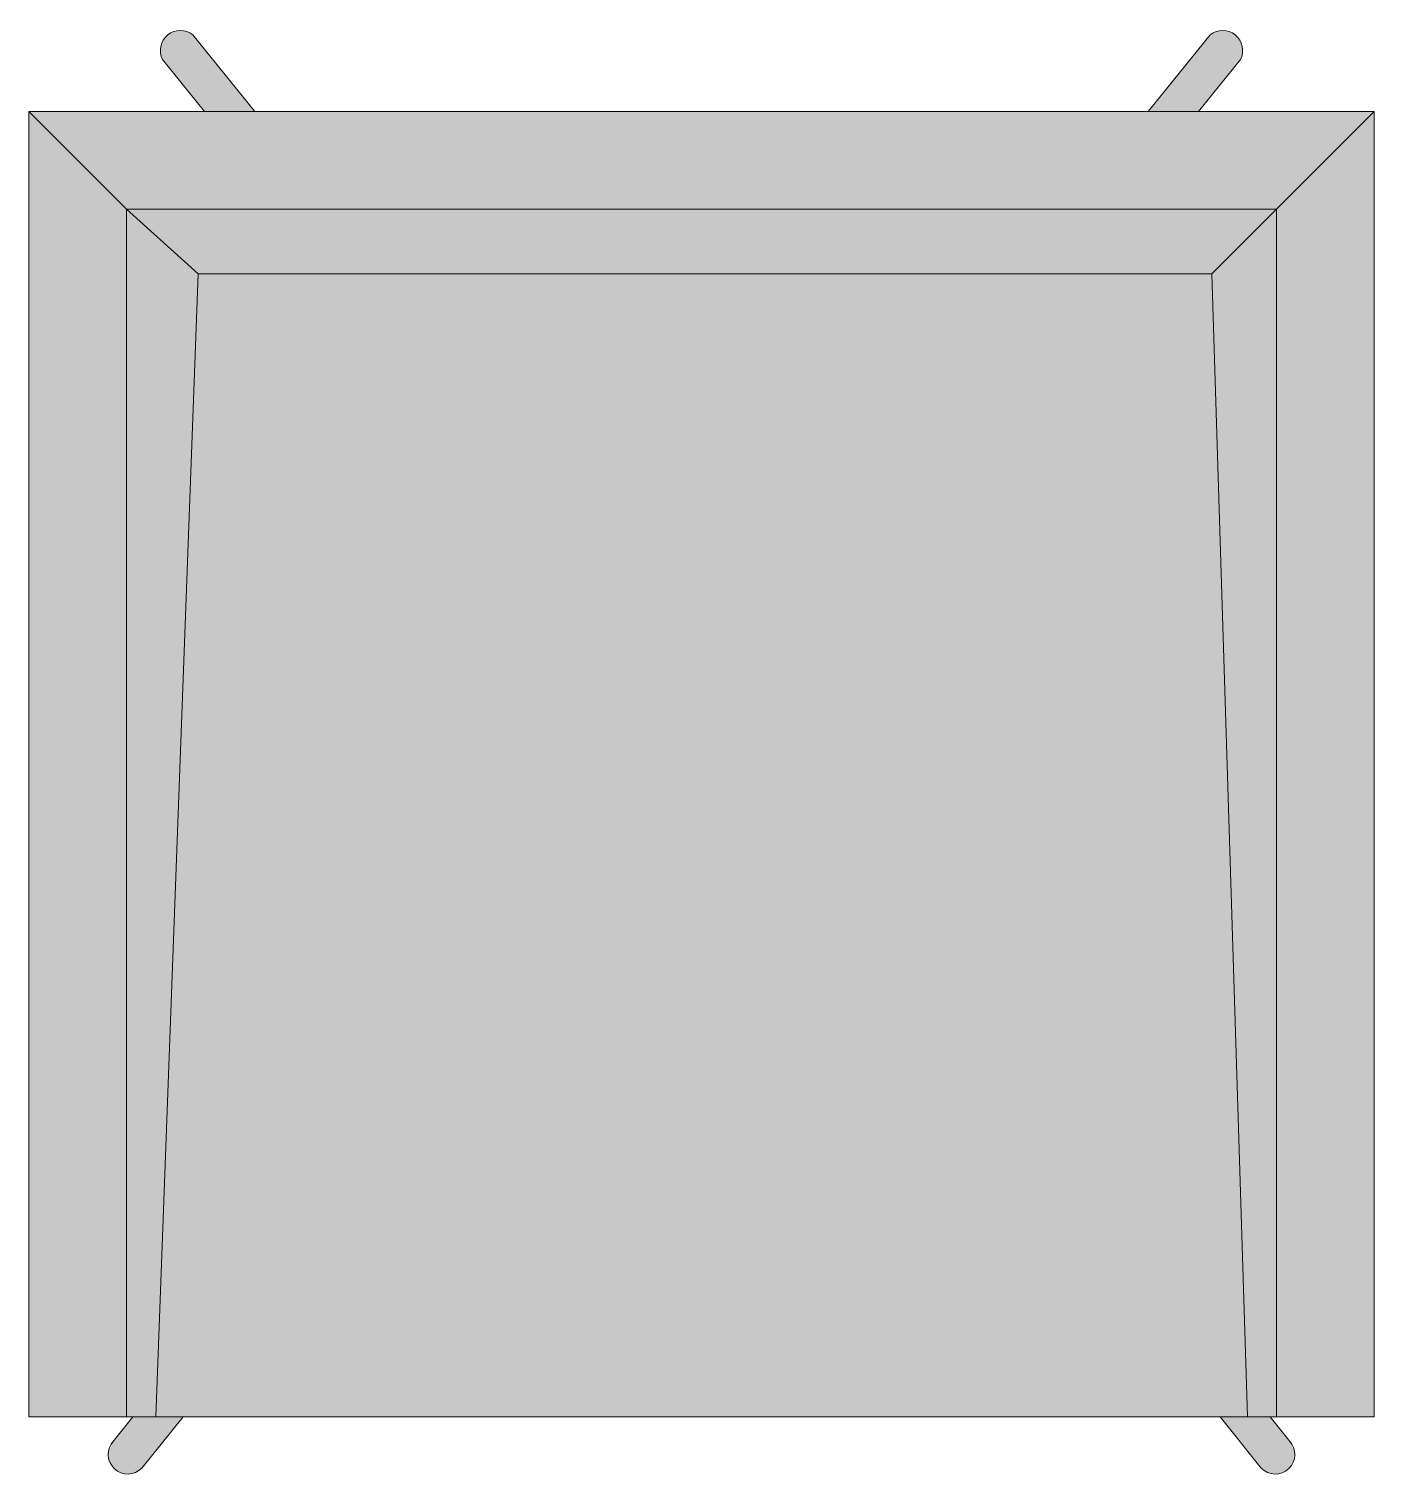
# Model space of a CAD drawing. Header units: metres. Extents: x 288.7 to 299.7, y 162.6 to 172.2.
# Drawn here: x 292.745 to 293.435, y 162.725 to 163.468 of the extents above; entities that cross this region are included whole.
import ezdxf

# ---------------------------------------------------------------- set-up
doc = ezdxf.new("R2010")
doc.units = ezdxf.units.M
doc.layers.add('moveis', color=254, linetype='Continuous', lineweight=5)

# ---------------------------------------------------------------- blocks, each defined once
blk = doc.blocks.new('Polt Tecline 5101')
at = {"layer": 'moveis'}
h = blk.add_hatch(color=256, dxfattribs=at)
h.dxf.hatch_style = 1
h.set_gradient(color1=(132, 139, 148), one_color=1, tint=1, name='CURVED')
h.paths.add_polyline_path([(-0.26598, 0), (-0.2871, 0.02621, 0.91934), (-0.30261, 0.01359), (-0.29166, 0)])
h.paths.add_polyline_path([(0.30261, 0.01359, 0.91934), (0.2871, 0.02621), (0.26598, 0), (0.29166, 0)])
h = blk.add_hatch(color=256, dxfattribs=at)
h.dxf.hatch_style = 1
h.set_gradient(color1=(106, 97, 88), color2=(39, 36, 32), one_color=1, tint=0.14, name='INVCURVED')
h.paths.add_polyline_path([(-0.345, -0.67), (-0.295, -0.62), (-0.295, 0), (-0.345, 0)])
h = blk.add_hatch(color=256, dxfattribs=at)
h.dxf.hatch_style = 1
h.set_gradient(color1=(106, 97, 88), color2=(0, 0, 0), one_color=1)
h.paths.add_polyline_path([(-0.28, 0), (-0.295, 0), (-0.295, -0.62), (-0.26174, -0.58674)])
h = blk.add_hatch(color=256, dxfattribs=at)
h.dxf.hatch_style = 1
h.set_gradient(color1=(106, 97, 88), color2=(155, 145, 135), one_color=1, tint=0.57, name='CURVED')
h.paths.add_polyline_path([(0.28, 0), (-0.28, 0), (-0.26174, -0.58674), (0.25826, -0.58674)])
h = blk.add_hatch(color=256, dxfattribs=at)
h.dxf.hatch_style = 1
h.set_gradient(color1=(106, 97, 88), color2=(0, 0, 0), one_color=1)
h.paths.add_polyline_path([(0.295, 0), (0.28, 0), (0.25826, -0.58674), (0.295, -0.62)])
h = blk.add_hatch(color=256, dxfattribs=at)
h.dxf.hatch_style = 1
h.set_gradient(color1=(106, 97, 88), color2=(39, 36, 32), one_color=1, tint=0.14, name='INVCURVED')
h.paths.add_polyline_path([(0.345, 0), (0.295, 0), (0.295, -0.62), (0.345, -0.67)])
h = blk.add_hatch(color=256, dxfattribs=at)
h.dxf.hatch_style = 1
h.set_gradient(color1=(106, 97, 88), color2=(0, 0, 0), one_color=1)
h.paths.add_polyline_path([(-0.26174, -0.58674), (-0.295, -0.62), (0.295, -0.62), (0.25826, -0.58674)])
h = blk.add_hatch(color=256, dxfattribs=at)
h.dxf.hatch_style = 1
h.set_gradient(color1=(106, 97, 88), color2=(39, 36, 32), one_color=1, tint=0.14, name='INVCURVED')
h.paths.add_polyline_path([(0.345, -0.67), (0.295, -0.62), (-0.295, -0.62), (-0.345, -0.67)])
h = blk.add_hatch(color=256, dxfattribs=at)
h.dxf.hatch_style = 1
h.set_gradient(color1=(132, 139, 148), one_color=1, tint=1, name='INVCURVED')
h.paths.add_polyline_path([(0.25489, -0.67), (0.22921, -0.67), (0.26093, -0.70936, 0.814775), (0.27642, -0.69672)])
h.paths.add_polyline_path([(-0.22921, -0.67), (-0.25489, -0.67), (-0.27642, -0.69672, 0.814775), (-0.26093, -0.70936)])
for p, q in [((-0.26598, 0), (-0.2871, 0.02621)), ((0.26598, 0), (0.2871, 0.02621)), ((-0.29166, 0), (-0.30261, 0.01359)), ((0.29166, 0), (0.30261, 0.01359)), ((-0.295, 0), (-0.295, -0.62)), ((0.295, -0.62), (0.295, 0)), ((-0.295, -0.62), (0.295, -0.62)), ((-0.27642, -0.69672), (-0.25489, -0.67)), ((-0.26093, -0.70936), (-0.22921, -0.67)), ((0.26093, -0.70936), (0.22921, -0.67)), ((0.27642, -0.69672), (0.25489, -0.67))]:
    blk.add_line(p, q, dxfattribs=at)
at = {"layer": 'moveis', "lineweight": 5}
for p, q in [((-0.26174, -0.58674), (-0.28, 0)), ((0.25826, -0.58674), (0.28, 0)), ((-0.26174, -0.58674), (-0.295, -0.62)), ((-0.26174, -0.58674), (0.25826, -0.58674)), ((0.25826, -0.58674), (0.295, -0.62)), ((-0.295, -0.62), (-0.345, -0.67)), ((0.295, -0.62), (0.345, -0.67))]:
    blk.add_line(p, q, dxfattribs=at)
at = {"layer": 'moveis'}
blk.add_lwpolyline([(-0.345, -0.67), (0.345, -0.67), (0.345, 0), (-0.345, 0)], close=True, dxfattribs=at)
for centre, radius, start, end in [((-0.29432, 0.01925), 0.01004, 43.95794, 223.39103), ((0.29432, 0.01925), 0.01004, 316.60897, 136.04206), ((-0.26737, -0.70144), 0.01021, 152.43144, 309.12056), ((0.26737, -0.70144), 0.01021, 230.87944, 27.56856)]:
    blk.add_arc(centre, radius, start, end, dxfattribs=at)

msp = doc.modelspace()

# ---------------------------------------------------------------- block references
at = {"layer": 'moveis', "rotation": 180}
msp.add_blockref('Polt Tecline 5101', (293.08976, 162.75576), dxfattribs=at)

doc.saveas('drawing.dxf')
